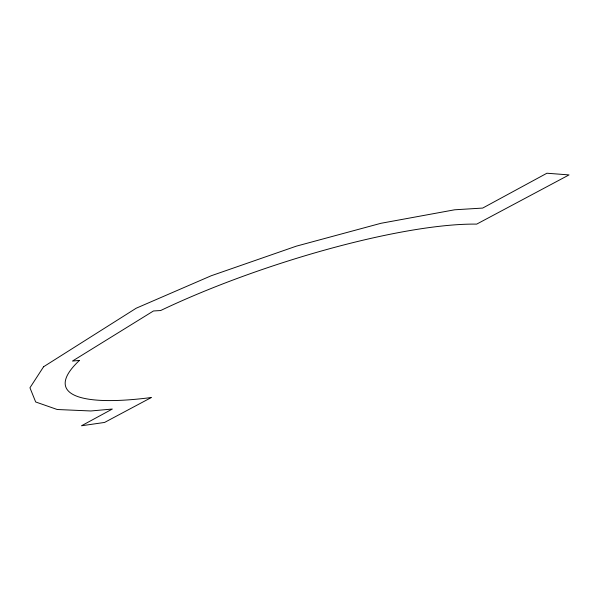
<?xml version="1.0" encoding="UTF-8"?>
<svg xmlns="http://www.w3.org/2000/svg" width="599" height="599" viewBox="0 0 599 599"><rect width="100%" height="100%" fill="white"/><g stroke="black" fill="none" stroke-linecap="round" stroke-linejoin="round"><path stroke-width="0.9" d="M43.592 366.753L29.95 387.778L35.678 401.974L57.212 409.506L90.853 410.974L112.32 409.042L81.494 425.769L104.578 422.437L151.337 397.519A238.02 50.031 -18.2 0 1 79.465 360.411L72.449 361.07L153.464 310.971L160.622 310.544A238.02 50.031 -18.2 0 1 476.707 224.116L569.05 174.908L546.909 173.231L482.704 208.07L454.656 209.792L380.927 223.3L296.325 246.159L211.252 275.742L136.198 308.215L43.592 366.753"/></g></svg>
